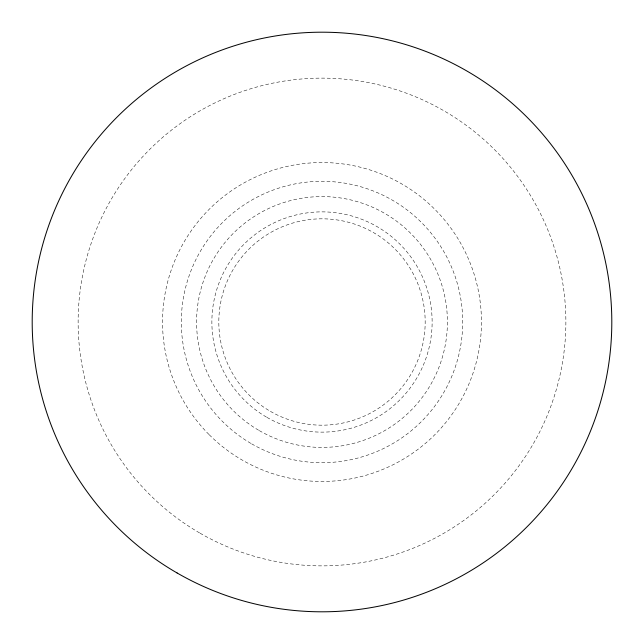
<?xml version="1.0" encoding="UTF-8"?>
<svg xmlns="http://www.w3.org/2000/svg" width="644" height="644" viewBox="0 0 644 644"><rect width="100%" height="100%" fill="white"/><g stroke="black" fill="none" stroke-linecap="round" stroke-linejoin="round"><path stroke-width="0.48" stroke-dasharray="3.22 2.42" d="M251.651 443.845A140.698 140.698 0 0 0 462.698 322A140.698 140.698 0 0 0 251.651 200.155A140.698 140.698 0 0 0 251.651 443.845M209.244 434.756A159.454 159.454 0 0 0 476.021 363.272A159.454 159.454 0 0 0 280.728 167.979A159.454 159.454 0 0 0 209.244 434.756M200.067 533.2A243.875 243.875 0 0 0 565.875 322A243.875 243.875 0 0 0 200.067 110.8A243.875 243.875 0 0 0 200.067 533.2M266.938 417.376A110.132 110.132 0 0 0 432.132 322A110.132 110.132 0 0 0 266.938 226.624A110.132 110.132 0 0 0 266.938 417.376M259.291 430.611A125.411 125.411 0 0 0 447.411 322A125.411 125.411 0 0 0 259.291 213.389A125.411 125.411 0 0 0 259.291 430.611M270.408 411.355A103.177 103.177 0 0 0 425.177 322A103.177 103.177 0 0 0 270.408 232.645A103.177 103.177 0 0 0 270.408 411.355"/><path stroke-width="0.97" d="M177.1 572.975A289.8 289.8 0 0 0 611.8 322A289.8 289.8 0 0 0 177.1 71.025A289.8 289.8 0 0 0 177.1 572.975"/></g></svg>
